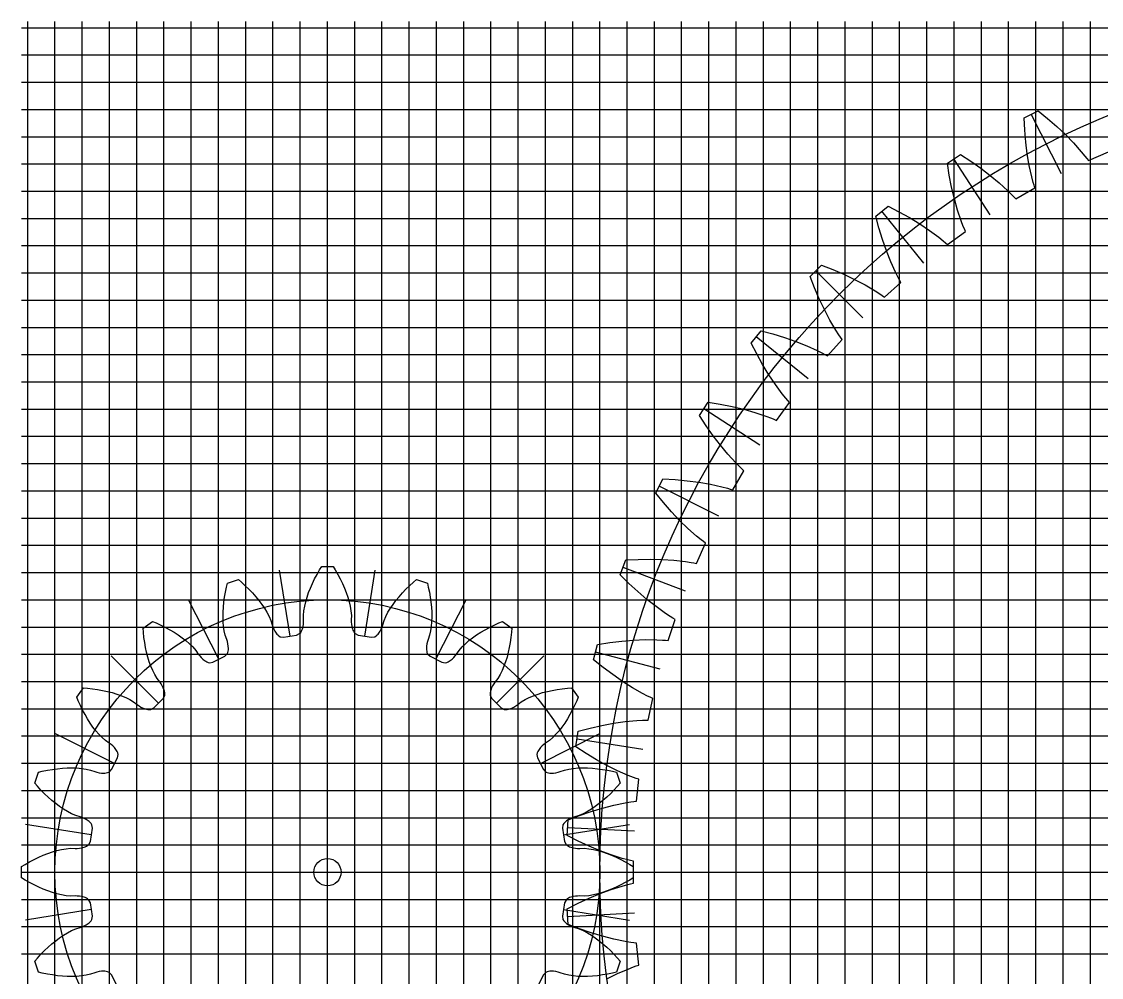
# Model space of a CAD drawing. Extents: x 0 to 82.4, y -0.2 to 62.4.
# Drawn here: x 0 to 39.63, y 27.36 to 62.45 of the extents above; entities that cross this region are included whole.
import ezdxf

# ---------------------------------------------------------------- set-up
doc = ezdxf.new("R2010")
doc.units = 0

msp = doc.modelspace()

# ---------------------------------------------------------------- linework, layer by layer
at = {"layer": 'a'}
for p, q in [((11.22491, 27.48327), (11.22491, 34.96654)), ((7.48327, 31.22491), (14.96654, 31.22491))]:
    msp.add_line(p, q, dxfattribs=at)
for points in [[(21.48156, 27.30912), (21.86859, 27.49994), (22.25888, 27.66965), (22.45528, 27.74564), (22.55381, 27.78118), (22.65257, 27.81495), (22.56798, 28.61982), (22.46435, 28.63232), (22.36059, 28.6466), (22.15268, 28.6801), (21.73563, 28.76496), (21.31739, 28.87113), (20.89835, 28.99667), (20.47889, 29.14025), (20.05933, 29.3009), (20.02895, 29.88068), (20.42942, 30.08432), (20.83157, 30.27095), (21.23519, 30.4396), (21.64004, 30.58891), (22.04593, 30.7169), (22.2492, 30.77195), (22.35091, 30.79699), (22.45266, 30.82025), (22.45266, 31.62956), (22.35091, 31.65282), (22.2492, 31.67787), (22.04593, 31.73292), (21.64004, 31.8609), (21.23519, 32.01022), (20.83157, 32.17886), (20.42942, 32.3655), (20.02895, 32.56913), (20.05933, 33.14891), (20.47889, 33.30957), (20.89835, 33.45314), (21.31739, 33.57868), (21.73563, 33.68486), (22.15268, 33.76971), (22.36059, 33.80322), (22.46435, 33.81749), (22.56798, 33.82999), (22.65257, 34.63486), (22.55381, 34.66863), (22.45528, 34.70417), (22.25888, 34.78017), (21.86859, 34.94988), (21.48156, 35.14069), (21.09779, 35.35061), (20.71734, 35.57826), (20.34035, 35.82263), (20.43117, 36.39606), (20.86523, 36.51198), (21.2974, 36.61092), (21.72726, 36.69197), (22.15431, 36.75385), (22.57794, 36.79465), (22.78822, 36.80623), (22.89291, 36.80959), (22.99727, 36.81118), (23.16553, 37.6028), (23.07084, 37.64671), (22.97657, 37.69235), (22.78919, 37.78847), (22.41878, 37.99804), (22.05381, 38.22827), (21.69408, 38.47715), (21.33952, 38.74332), (20.99013, 39.02576), (21.1404, 39.58656), (21.58419, 39.65647), (22.02434, 39.7097), (22.46031, 39.74537), (22.8915, 39.76226), (23.31707, 39.75856), (23.5274, 39.7481), (23.63187, 39.74049), (23.73583, 39.73117), (23.98592, 40.50087), (23.89634, 40.55443), (23.80735, 40.60968), (23.63104, 40.72485), (23.28456, 40.972), (22.94566, 41.23911), (22.61392, 41.52423), (22.28912, 41.826), (21.97117, 42.14342), (22.17924, 42.68544), (22.62791, 42.70858), (23.0712, 42.71551), (23.50852, 42.70541), (23.93911, 42.67714), (24.36196, 42.62897), (24.57005, 42.59659), (24.67315, 42.5781), (24.77556, 42.55797), (25.10474, 43.2973), (25.02124, 43.35994), (24.93852, 43.42419), (24.77522, 43.55716), (24.45647, 43.83917), (24.14735, 44.14024), (23.84722, 44.45847), (23.55575, 44.79254), (23.27272, 45.14145), (23.5363, 45.65876), (23.98493, 45.63487), (24.42653, 45.59542), (24.86039, 45.53967), (25.28567, 45.46655), (25.70117, 45.37444), (25.90473, 45.32049), (26.00534, 45.29132), (26.10508, 45.26059), (26.50974, 45.96147), (26.43325, 46.03249), (26.35769, 46.10503), (26.20918, 46.25434), (25.92166, 46.56813), (25.6457, 46.89986), (25.38049, 47.24773), (25.12553, 47.61043), (24.88052, 47.98702), (25.19673, 48.47393), (25.64041, 48.40328), (26.07546, 48.31789), (26.50112, 48.21709), (26.91642, 48.09992), (27.32002, 47.96489), (27.51683, 47.88995), (27.61383, 47.85043), (27.70982, 47.80944), (28.18552, 48.46418), (28.11687, 48.54281), (28.04931, 48.62285), (27.91722, 48.78687), (27.66408, 49.12898), (27.42431, 49.48775), (27.1969, 49.86143), (26.98126, 50.2488), (26.77696, 50.64893), (27.14233, 51.10013), (27.57619, 50.98349), (27.99993, 50.85309), (28.41273, 50.70835), (28.81351, 50.54841), (29.20078, 50.37193), (29.38867, 50.27682), (29.48102, 50.22738), (29.57219, 50.17658), (30.11373, 50.77801), (30.05367, 50.86338), (29.99485, 50.95005), (29.88063, 51.12698), (29.66463, 51.49368), (29.46368, 51.87554), (29.27658, 52.27095), (29.1026, 52.67874), (28.94125, 53.09803), (29.35178, 53.50856), (29.77108, 53.34721), (30.17887, 53.17323), (30.57427, 52.98614), (30.95613, 52.78518), (31.32284, 52.56918), (31.49976, 52.45496), (31.58643, 52.39614), (31.6718, 52.33609), (32.27323, 52.87762), (32.22243, 52.9688), (32.17299, 53.06114), (32.07789, 53.24904), (31.90141, 53.63631), (31.74147, 54.03709), (31.59673, 54.44988), (31.46633, 54.87362), (31.34969, 55.30748), (31.80088, 55.67285), (32.20101, 55.46856), (32.58838, 55.25291), (32.96206, 55.02551), (33.32083, 54.78573), (33.66295, 54.53259), (33.82696, 54.4005), (33.90701, 54.33294), (33.98563, 54.26429), (34.64038, 54.73999), (34.59939, 54.83598), (34.55987, 54.93299), (34.48493, 55.12979), (34.34989, 55.53339), (34.23272, 55.94869), (34.13192, 56.37435), (34.04653, 56.8094), (33.97588, 57.25308), (34.4628, 57.56929), (34.83938, 57.32429), (35.20209, 57.06933), (35.54995, 56.80411), (35.88169, 56.52815), (36.19547, 56.24063), (36.34478, 56.09212), (36.41733, 56.01657), (36.48834, 55.94008), (37.18922, 56.34473), (37.15849, 56.44448), (37.12933, 56.54508), (37.07537, 56.74864), (36.98326, 57.16415), (36.91014, 57.58942), (36.85439, 58.02329), (36.81494, 58.46488), (36.79106, 58.91351), (37.30836, 59.17709), (37.65727, 58.89407), (37.99134, 58.60259), (38.30957, 58.30247), (38.61065, 57.99334), (38.89266, 57.6746), (39.02563, 57.51129), (39.08988, 57.42857), (39.15251, 57.34508), (39.89185, 57.67425)], [(3.52038, 27.02461), (3.29819, 27.46069), (3.21249, 27.54773), (3.15693, 27.57115), (3.10665, 27.58335), (3.05921, 27.58943), (3.01367, 27.5914), (2.92648, 27.58676), (2.84297, 27.57393), (2.76215, 27.55501), (2.68347, 27.5312), (2.5291, 27.47673), (2.36747, 27.43923), (2.20046, 27.41465), (2.02942, 27.40024), (1.85501, 27.39478), (1.6777, 27.39755), (1.49783, 27.40807), (1.31569, 27.42601), (1.13154, 27.45114), (0.9456, 27.48328), (0.75809, 27.5223), (0.61653, 27.55601), (0.48602, 27.95766), (0.58073, 28.06814), (0.70951, 28.20992), (0.84104, 28.34522), (0.97525, 28.47379), (1.11205, 28.59536), (1.25139, 28.7096), (1.39321, 28.81605), (1.53752, 28.91415), (1.68436, 29.00304), (1.83392, 29.08131), (1.98673, 29.14598), (2.14364, 29.19265), (2.22128, 29.21963), (2.29779, 29.25183), (2.37289, 29.29053), (2.44615, 29.33803), (2.48184, 29.36639), (2.51665, 29.39919), (2.55016, 29.43862), (2.58133, 29.49022), (2.5995, 29.61102), (2.52294, 30.09441), (2.46833, 30.20368), (2.42274, 30.24312), (2.37868, 30.27026), (2.33545, 30.2907), (2.29274, 30.30665), (2.20838, 30.32918), (2.125, 30.34278), (2.04229, 30.34976), (1.9601, 30.35143), (1.79645, 30.34733), (1.63114, 30.36162), (1.46472, 30.38984), (1.29759, 30.429), (1.13003, 30.4777), (0.96225, 30.53512), (0.79443, 30.60071), (0.62676, 30.67406), (0.45939, 30.75486), (0.29248, 30.84289), (0.1262, 30.93794), (0.00199, 31.01375), (0.00199, 31.43607), (0.1262, 31.51187), (0.29248, 31.60692), (0.45939, 31.69495), (0.62676, 31.77576), (0.79443, 31.8491), (0.96225, 31.91469), (1.13003, 31.97211), (1.29759, 32.02082), (1.46472, 32.05997), (1.63114, 32.0882), (1.79645, 32.10249), (1.9601, 32.09838), (2.04229, 32.10005), (2.125, 32.10703), (2.20838, 32.12063), (2.29274, 32.14317), (2.33545, 32.15911), (2.37868, 32.17955), (2.42274, 32.20669), (2.46833, 32.24614), (2.52294, 32.3554), (2.5995, 32.8388), (2.58133, 32.95959), (2.55016, 33.01119), (2.51665, 33.05062), (2.48184, 33.08342), (2.44615, 33.11178), (2.37289, 33.15928), (2.29779, 33.19799), (2.22128, 33.23018), (2.14364, 33.25717), (1.98673, 33.30383), (1.83392, 33.36851), (1.68436, 33.44678), (1.53752, 33.53566), (1.39321, 33.63376), (1.25139, 33.74022), (1.11205, 33.85445), (0.97525, 33.97603), (0.84104, 34.1046), (0.70951, 34.23989), (0.58073, 34.38168), (0.48602, 34.49216), (0.61653, 34.89381), (0.75809, 34.92751), (0.9456, 34.96653), (1.13154, 34.99867), (1.31569, 35.0238), (1.49783, 35.04175), (1.6777, 35.05227), (1.85501, 35.05503), (2.02942, 35.04957), (2.20046, 35.03517), (2.36747, 35.01058), (2.5291, 34.97309), (2.68347, 34.91861), (2.76215, 34.8948), (2.84297, 34.87588), (2.92648, 34.86305), (3.01367, 34.85842), (3.05921, 34.86038), (3.10665, 34.86646), (3.15693, 34.87866), (3.21249, 34.90209), (3.29819, 34.98913), (3.52038, 35.42521), (3.54043, 35.5457), (3.52672, 35.60441), (3.50704, 35.65226), (3.48407, 35.69421), (3.45889, 35.73222), (3.40389, 35.80003), (3.34443, 35.86005), (3.28162, 35.91431), (3.21611, 35.96397), (3.0813, 36.05684), (2.95596, 36.16556), (2.83791, 36.28622), (2.72572, 36.41613), (2.61878, 36.55402), (2.5168, 36.6991), (2.41958, 36.8508), (2.32704, 37.0087), (2.23914, 37.17245), (2.15585, 37.34177), (2.07719, 37.51641), (2.02126, 37.65074), (2.26949, 37.99241), (2.41454, 37.98072), (2.60493, 37.95988), (2.7917, 37.93299), (2.97461, 37.89999), (3.15337, 37.86077), (3.32769, 37.81519), (3.49718, 37.76303), (3.66136, 37.70394), (3.81959, 37.63739), (3.97082, 37.5624), (4.11296, 37.47679), (4.24294, 37.37728), (4.31041, 37.33032), (4.38142, 37.28735), (4.45688, 37.24934), (4.53837, 37.21799), (4.58229, 37.20579), (4.62929, 37.19691), (4.68088, 37.19297), (4.74095, 37.19809), (4.84936, 37.25438), (5.19543, 37.60046), (5.25173, 37.70886), (5.25684, 37.76893), (5.25291, 37.82053), (5.24403, 37.86752), (5.23182, 37.91144), (5.20047, 37.99293), (5.16246, 38.06839), (5.11949, 38.1394), (5.07254, 38.20688), (4.97302, 38.33686), (4.88742, 38.479), (4.81243, 38.63023), (4.74587, 38.78845), (4.68679, 38.95264), (4.63462, 39.12213), (4.58904, 39.29644), (4.54983, 39.47521), (4.51682, 39.65811), (4.48993, 39.84488), (4.46909, 40.03528), (4.45741, 40.18032), (4.79907, 40.42856), (4.93341, 40.37262), (5.10805, 40.29397), (5.27737, 40.21068), (5.44112, 40.12277), (5.59902, 40.03023), (5.75072, 39.93302), (5.89579, 39.83103), (6.03368, 39.7241), (6.16359, 39.61191), (6.28425, 39.49385), (6.39298, 39.36851), (6.48585, 39.2337), (6.53551, 39.1682), (6.58977, 39.10539), (6.64978, 39.04592), (6.7176, 38.99092), (6.7556, 38.96574), (6.79755, 38.94278), (6.8454, 38.92309), (6.90411, 38.90939), (7.02461, 38.92943), (7.46069, 39.15163), (7.54773, 39.23733), (7.57115, 39.29288), (7.58335, 39.34316), (7.58943, 39.3906), (7.5914, 39.43615), (7.58676, 39.52333), (7.57393, 39.60684), (7.55501, 39.68766), (7.5312, 39.76634), (7.47673, 39.92071), (7.43923, 40.08235), (7.41465, 40.24935), (7.40024, 40.42039), (7.39478, 40.5948), (7.39755, 40.77212), (7.40807, 40.95199), (7.42601, 41.13412), (7.45114, 41.31827), (7.48328, 41.50421), (7.5223, 41.69173), (7.55601, 41.83329), (7.95766, 41.96379), (8.06814, 41.86908), (8.20992, 41.74031), (8.34522, 41.60877), (8.47379, 41.47457), (8.59536, 41.33776), (8.7096, 41.19843), (8.81605, 41.0566), (8.91415, 40.91229), (9.00304, 40.76545), (9.08131, 40.61589), (9.14598, 40.46309), (9.19265, 40.30618), (9.21963, 40.22853), (9.25183, 40.15203), (9.29053, 40.07692), (9.33803, 40.00366), (9.36639, 39.96797), (9.39919, 39.93317), (9.43862, 39.89966), (9.49022, 39.86848), (9.61102, 39.85031), (10.09441, 39.92687), (10.20368, 39.98148), (10.24312, 40.02708), (10.27026, 40.07113), (10.2907, 40.11437), (10.30665, 40.15707), (10.32918, 40.24143), (10.34278, 40.32482), (10.34976, 40.40752), (10.35143, 40.48971), (10.34733, 40.65336), (10.36162, 40.81867), (10.38984, 40.9851), (10.429, 41.15222), (10.4777, 41.31978), (10.53512, 41.48756), (10.60071, 41.65538), (10.67406, 41.82305), (10.75486, 41.99042), (10.84289, 42.15733), (10.93794, 42.32361), (11.01375, 42.44783), (11.43607, 42.44783), (11.51187, 42.32361), (11.60692, 42.15733), (11.69495, 41.99042), (11.77576, 41.82305), (11.8491, 41.65538), (11.91469, 41.48756), (11.97211, 41.31978), (12.02082, 41.15222), (12.05997, 40.9851), (12.0882, 40.81867), (12.10249, 40.65336), (12.09838, 40.48971), (12.10005, 40.40752), (12.10703, 40.32482), (12.12063, 40.24143), (12.14317, 40.15707), (12.15911, 40.11437), (12.17955, 40.07113), (12.20669, 40.02708), (12.24614, 39.98148), (12.3554, 39.92687), (12.8388, 39.85031), (12.95959, 39.86848), (13.01119, 39.89966), (13.05062, 39.93317), (13.08342, 39.96797), (13.11178, 40.00366), (13.15928, 40.07692), (13.19799, 40.15203), (13.23018, 40.22853), (13.25717, 40.30618), (13.30383, 40.46309), (13.36851, 40.61589), (13.44678, 40.76545), (13.53566, 40.91229), (13.63376, 41.0566), (13.74022, 41.19843), (13.85445, 41.33776), (13.97603, 41.47457), (14.1046, 41.60877), (14.23989, 41.74031), (14.38168, 41.86908), (14.49216, 41.96379), (14.89381, 41.83329), (14.92751, 41.69173), (14.96653, 41.50421), (14.99867, 41.31827), (15.0238, 41.13412), (15.04175, 40.95199), (15.05227, 40.77212), (15.05503, 40.5948), (15.04957, 40.42039), (15.03517, 40.24935), (15.01058, 40.08235), (14.97309, 39.92071), (14.91861, 39.76634), (14.8948, 39.68766), (14.87588, 39.60684), (14.86305, 39.52333), (14.85842, 39.43615), (14.86038, 39.3906), (14.86646, 39.34316), (14.87866, 39.29288), (14.90209, 39.23733), (14.98913, 39.15163), (15.42521, 38.92943), (15.5457, 38.90939), (15.60441, 38.92309), (15.65226, 38.94278), (15.69421, 38.96574), (15.73222, 38.99092), (15.80003, 39.04592), (15.86005, 39.10539), (15.91431, 39.1682), (15.96397, 39.2337), (16.05684, 39.36851), (16.16556, 39.49385), (16.28622, 39.61191), (16.41613, 39.7241), (16.55402, 39.83103), (16.6991, 39.93302), (16.8508, 40.03023), (17.0087, 40.12277), (17.17245, 40.21068), (17.34177, 40.29397), (17.51641, 40.37262), (17.65074, 40.42856), (17.99241, 40.18032), (17.98072, 40.03528), (17.95988, 39.84488), (17.93299, 39.65811), (17.89999, 39.47521), (17.86077, 39.29644), (17.81519, 39.12213), (17.76303, 38.95264), (17.70394, 38.78845), (17.63739, 38.63023), (17.5624, 38.479), (17.47679, 38.33686), (17.37728, 38.20688), (17.33032, 38.1394), (17.28735, 38.06839), (17.24934, 37.99293), (17.21799, 37.91144), (17.20579, 37.86752), (17.19691, 37.82053), (17.19297, 37.76893), (17.19809, 37.70886), (17.25438, 37.60046), (17.60046, 37.25438), (17.70886, 37.19809), (17.76893, 37.19297), (17.82053, 37.19691), (17.86752, 37.20579), (17.91144, 37.21799), (17.99293, 37.24934), (18.06839, 37.28735), (18.1394, 37.33032), (18.20688, 37.37728), (18.33686, 37.47679), (18.479, 37.5624), (18.63023, 37.63739), (18.78845, 37.70394), (18.95264, 37.76303), (19.12213, 37.81519), (19.29644, 37.86077), (19.47521, 37.89999), (19.65811, 37.93299), (19.84488, 37.95988), (20.03528, 37.98072), (20.18032, 37.99241), (20.42856, 37.65074), (20.37262, 37.51641), (20.29397, 37.34177), (20.21068, 37.17245), (20.12277, 37.0087), (20.03023, 36.8508), (19.93302, 36.6991), (19.83103, 36.55402), (19.7241, 36.41613), (19.61191, 36.28622), (19.49385, 36.16556), (19.36851, 36.05684), (19.2337, 35.96397), (19.1682, 35.91431), (19.10539, 35.86005), (19.04592, 35.80003), (18.99092, 35.73222), (18.96574, 35.69421), (18.94278, 35.65226), (18.92309, 35.60441), (18.90939, 35.5457), (18.92943, 35.42521), (19.15163, 34.98913), (19.23733, 34.90209), (19.29288, 34.87866), (19.34316, 34.86646), (19.3906, 34.86038), (19.43615, 34.85842), (19.52333, 34.86305), (19.60684, 34.87588), (19.68766, 34.8948), (19.76634, 34.91861), (19.92071, 34.97309), (20.08235, 35.01058), (20.24935, 35.03517), (20.42039, 35.04957), (20.5948, 35.05503), (20.77212, 35.05227), (20.95199, 35.04175), (21.13412, 35.0238), (21.31827, 34.99867), (21.50421, 34.96653), (21.69173, 34.92751), (21.83329, 34.89381), (21.96379, 34.49216), (21.86908, 34.38168), (21.74031, 34.23989), (21.60877, 34.1046), (21.47457, 33.97603), (21.33776, 33.85445), (21.19843, 33.74022), (21.0566, 33.63376), (20.91229, 33.53566), (20.76545, 33.44678), (20.61589, 33.36851), (20.46309, 33.30383), (20.30618, 33.25717), (20.22853, 33.23018), (20.15203, 33.19799), (20.07692, 33.15928), (20.00366, 33.11178), (19.96797, 33.08342), (19.93317, 33.05062), (19.89966, 33.01119), (19.86848, 32.95959), (19.85031, 32.8388), (19.92687, 32.3554), (19.98148, 32.24614), (20.02708, 32.20669), (20.07113, 32.17955), (20.11437, 32.15911), (20.15707, 32.14317), (20.24143, 32.12063), (20.32482, 32.10703), (20.40752, 32.10005), (20.48971, 32.09838), (20.65336, 32.10249), (20.81867, 32.0882), (20.9851, 32.05997), (21.15222, 32.02082), (21.31978, 31.97211), (21.48756, 31.91469), (21.65538, 31.8491), (21.82305, 31.77576), (21.99042, 31.69495), (22.15733, 31.60692), (22.32361, 31.51187), (22.44783, 31.43607), (22.44783, 31.01375), (22.32361, 30.93794), (22.15733, 30.84289), (21.99042, 30.75486), (21.82305, 30.67406), (21.65538, 30.60071), (21.48756, 30.53512), (21.31978, 30.4777), (21.15222, 30.429), (20.9851, 30.38984), (20.81867, 30.36162), (20.65336, 30.34733), (20.48971, 30.35143), (20.40752, 30.34976), (20.32482, 30.34278), (20.24143, 30.32918), (20.15707, 30.30665), (20.11437, 30.2907), (20.07113, 30.27026), (20.02708, 30.24312), (19.98148, 30.20368), (19.92687, 30.09441), (19.85031, 29.61102), (19.86848, 29.49022), (19.89966, 29.43862), (19.93317, 29.39919), (19.96797, 29.36639), (20.00366, 29.33803), (20.07692, 29.29053), (20.15203, 29.25183), (20.22853, 29.21963), (20.30618, 29.19265), (20.46309, 29.14598), (20.61589, 29.08131), (20.76545, 29.00304), (20.91229, 28.91415), (21.0566, 28.81605), (21.19843, 28.7096), (21.33776, 28.59536), (21.47457, 28.47379), (21.60877, 28.34522), (21.74031, 28.20992), (21.86908, 28.06814), (21.96379, 27.95766), (21.83329, 27.55601), (21.69173, 27.5223), (21.50421, 27.48328), (21.31827, 27.45114), (21.13412, 27.42601), (20.95199, 27.40807), (20.77212, 27.39755), (20.5948, 27.39478), (20.42039, 27.40024), (20.24935, 27.41465), (20.08235, 27.43923), (19.92071, 27.47673), (19.76634, 27.5312), (19.68766, 27.55501), (19.60684, 27.57393), (19.52333, 27.58676), (19.43615, 27.5914), (19.3906, 27.58943), (19.34316, 27.58335), (19.29288, 27.57115), (19.23733, 27.54773), (19.15163, 27.46069), (18.92943, 27.02461)]]:
    msp.add_lwpolyline(points, dxfattribs=at)
msp.add_circle((11.22491, 31.22491), 0.5, dxfattribs=at)
at = {"layer": 'b'}
for p, q in [((0, 62.22491), (82.44981, 62.22491)), ((0.22491, 0), (0.22491, 62.44981)), ((1.22491, 0), (1.22491, 62.44981)), ((2.22491, 0), (2.22491, 62.44981)), ((3.22491, 0), (3.22491, 62.44981)), ((4.22491, 0), (4.22491, 62.44981)), ((5.22491, 0), (5.22491, 62.44981)), ((6.22491, 0), (6.22491, 62.44981)), ((7.22491, 0), (7.22491, 62.44981)), ((8.22491, 0), (8.22491, 62.44981)), ((9.22491, 0), (9.22491, 62.44981)), ((10.22491, 0), (10.22491, 62.44981)), ((11.22491, 0), (11.22491, 62.44981)), ((12.22491, 0), (12.22491, 62.44981)), ((13.22491, 0), (13.22491, 62.44981)), ((14.22491, 0), (14.22491, 62.44981)), ((15.22491, 0), (15.22491, 62.44981)), ((16.22491, 0), (16.22491, 62.44981)), ((17.22491, 0), (17.22491, 62.44981)), ((18.22491, 0), (18.22491, 62.44981)), ((19.22491, 0), (19.22491, 62.44981)), ((20.22491, 0), (20.22491, 62.44981)), ((21.22491, 0), (21.22491, 62.44981)), ((22.22491, 0), (22.22491, 62.44981)), ((23.22491, 0), (23.22491, 62.44981)), ((24.22491, 0), (24.22491, 62.44981)), ((25.22491, 0), (25.22491, 62.44981)), ((26.22491, 0), (26.22491, 62.44981)), ((27.22491, 0), (27.22491, 62.44981)), ((28.22491, 0), (28.22491, 62.44981)), ((29.22491, 0), (29.22491, 62.44981)), ((30.22491, 0), (30.22491, 62.44981)), ((31.22491, 0), (31.22491, 62.44981)), ((32.22491, 0), (32.22491, 62.44981)), ((33.22491, 0), (33.22491, 62.44981)), ((34.22491, 0), (34.22491, 62.44981)), ((35.22491, 0), (35.22491, 62.44981)), ((36.22491, 0), (36.22491, 62.44981)), ((37.22491, 0), (37.22491, 62.44981)), ((38.22491, 0), (38.22491, 62.44981)), ((39.22491, 0), (39.22491, 62.44981)), ((0, 61.22491), (82.44981, 61.22491)), ((0, 60.22491), (82.44981, 60.22491)), ((0, 59.22491), (82.44981, 59.22491)), ((0, 58.22491), (82.44981, 58.22491)), ((0, 57.22491), (82.44981, 57.22491)), ((0, 56.22491), (82.44981, 56.22491)), ((0, 55.22491), (82.44981, 55.22491)), ((0, 54.22491), (82.44981, 54.22491)), ((0, 53.22491), (82.44981, 53.22491)), ((0, 52.22491), (82.44981, 52.22491)), ((0, 51.22491), (82.44981, 51.22491)), ((0, 50.22491), (82.44981, 50.22491)), ((0, 49.22491), (82.44981, 49.22491)), ((0, 48.22491), (82.44981, 48.22491)), ((0, 47.22491), (82.44981, 47.22491)), ((0, 46.22491), (82.44981, 46.22491)), ((0, 45.22491), (82.44981, 45.22491)), ((0, 44.22491), (82.44981, 44.22491)), ((0, 43.22491), (82.44981, 43.22491)), ((0, 42.22491), (82.44981, 42.22491)), ((0, 41.22491), (82.44981, 41.22491)), ((0, 40.22491), (82.44981, 40.22491)), ((0, 39.22491), (82.44981, 39.22491)), ((0, 38.22491), (82.44981, 38.22491)), ((0, 37.22491), (82.44981, 37.22491)), ((0, 36.22491), (82.44981, 36.22491)), ((0, 35.22491), (82.44981, 35.22491)), ((0, 34.22491), (82.44981, 34.22491)), ((0, 33.22491), (82.44981, 33.22491)), ((0, 32.22491), (82.44981, 32.22491)), ((0, 31.22491), (82.44981, 31.22491)), ((0, 30.22491), (82.44981, 30.22491)), ((0, 29.22491), (82.44981, 29.22491)), ((0, 28.22491), (82.44981, 28.22491))]:
    msp.add_line(p, q, dxfattribs=at)
at = {"layer": 'c'}
for p, q in [((38.16129, 56.8637), (37.0491, 59.0465)), ((35.55287, 55.35773), (34.2186, 57.41232)), ((33.11615, 53.58735), (31.57444, 55.49122)), ((30.87784, 51.57197), (29.14556, 53.30425)), ((28.86246, 49.33366), (26.9586, 50.87538)), ((27.09208, 46.89695), (25.0375, 48.23121)), ((25.58611, 44.28853), (23.40331, 45.40072)), ((24.36104, 41.53698), (22.07395, 42.41491)), ((9.85218, 39.89196), (9.46894, 42.31162)), ((12.59763, 39.89196), (12.98087, 42.31162)), ((7.2411, 39.04357), (6.12891, 41.22637)), ((15.20872, 39.04357), (16.32091, 41.22637)), ((23.4303, 38.67245), (21.06396, 39.30651)), ((5.01998, 37.42983), (3.2877, 39.16211)), ((17.42983, 37.42983), (19.16211, 39.16211)), ((3.40624, 35.20872), (1.22344, 36.32091)), ((19.04357, 35.20872), (21.22637, 36.32091)), ((22.80408, 35.72632), (20.38443, 36.10956)), ((2.55785, 32.59763), (0.1382, 32.98087)), ((19.89196, 32.59763), (22.31162, 32.98087)), ((22.48925, 32.73088), (20.04279, 32.85909)), ((2.55785, 29.85218), (0.1382, 29.46894)), ((19.89196, 29.85218), (22.31162, 29.46894)), ((22.48925, 29.71893), (20.04279, 29.59072))]:
    msp.add_line(p, q, dxfattribs=at)
for centre, radius in [((51.22491, 31.22491), 30), ((11.22491, 31.22491), 10)]:
    msp.add_circle(centre, radius, dxfattribs=at)

doc.saveas('drawing.dxf')
